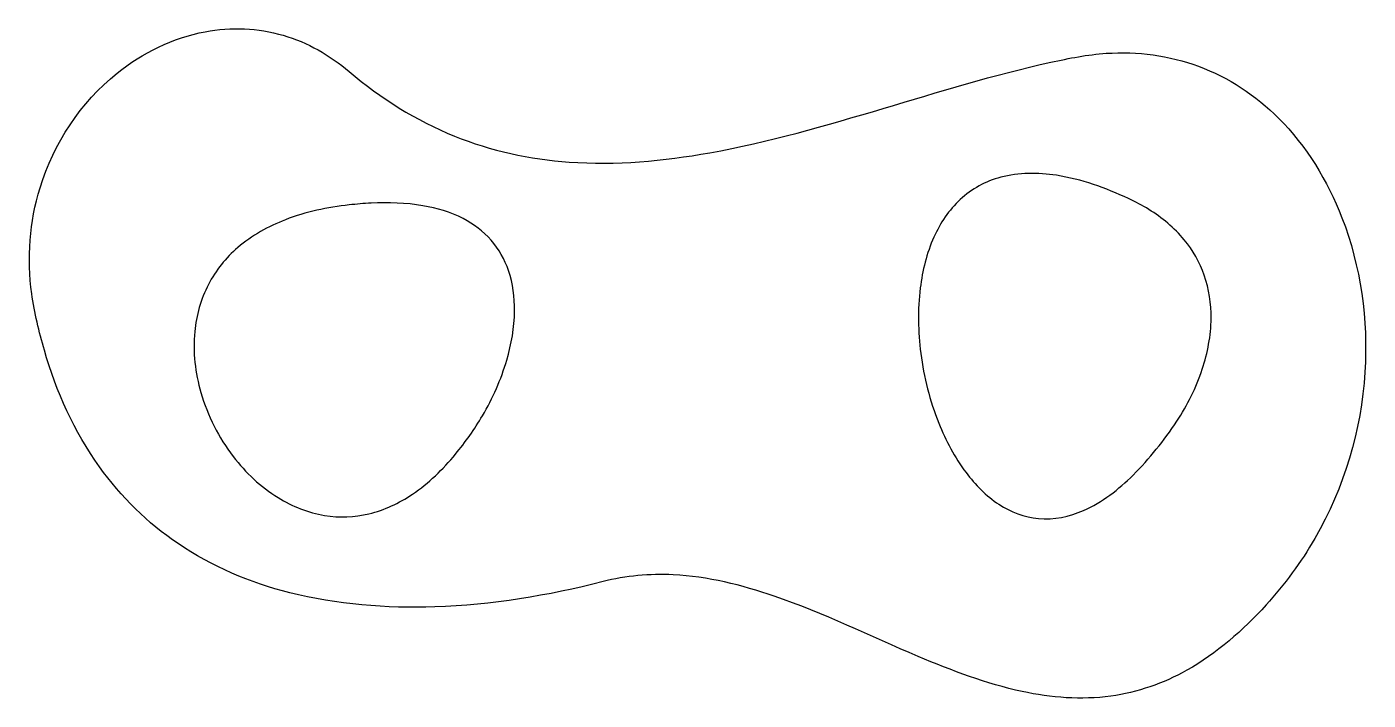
# Model space of a CAD drawing. Extents: x -1 to 668, y -1 to 335.
import ezdxf

# ---------------------------------------------------------------- set-up
doc = ezdxf.new("R2010")
doc.units = 0
doc.layers.add('Layer_1', color=7, linetype='CONTINUOUS')

msp = doc.modelspace()

# ---------------------------------------------------------------- linework, layer by layer
at = {"layer": 'Layer_1', "color": 7}
for points in [[(159.923815, 312.956115)], [(548.330215, 249.610779)], [(159.923815, 246.475574)]]:
    msp.add_lwpolyline(points, close=True, dxfattribs=at)
for points in [[(88.169915, 332.872498), (101.009159, 335.298365), (114.413208, 334.706098), (126.971883, 331.055176)], [(44.199284, 312.114588), (56.924005, 322.384241), (72.054569, 329.827638), (88.169915, 332.872498)], [(126.971883, 331.055176), (139.111434, 327.526095), (150.319223, 321.132756), (159.923815, 312.956115)], [(509.546631, 317.623272), (518.662851, 319.621089), (527.847368, 321.448471), (537.181553, 322.071447)], [(537.181553, 322.071447), (552.71579, 323.10822), (568.490631, 321.032428), (583.12122, 315.637916)], [(426.00573, 294.556664), (453.69247, 302.797735), (481.308344, 311.434859), (509.546631, 317.623272)], [(583.12122, 315.637916), (598.129157, 310.104276), (611.730429, 301.036887), (623.020974, 289.741614)], [(5.829165, 255.007703), (12.642769, 277.251972), (26.072648, 297.48525), (44.199284, 312.114588)], [(159.923815, 312.956115), (175.586891, 299.632687), (193.237848, 288.571771), (212.31524, 280.827534)], [(339.53218, 272.491797), (368.846536, 277.757949), (397.492936, 286.069716), (426.00573, 294.556664)], [(623.020974, 289.741614), (637.006133, 275.750623), (647.509553, 258.512629), (654.613516, 240.108178)], [(212.31524, 280.827534), (230.506526, 273.443002), (249.919166, 269.257894), (269.482488, 267.852979)], [(269.482488, 267.852979), (292.910536, 266.170526), (316.46341, 268.347628), (339.53218, 272.491797)], [(512.348394, 261.226511), (503.143468, 262.652345), (493.602089, 262.666065), (484.55099, 260.261148)], [(548.330215, 249.610779), (536.875223, 254.91634), (524.86309, 259.287999), (512.348394, 261.226511)], [(1.656619, 202.185793), (-0.765344, 219.818733), (0.612581, 237.977197), (5.829165, 255.007703)], [(484.55099, 260.261148), (477.059361, 258.270592), (470.070826, 254.436601), (464.377686, 249.166658)], [(170.791196, 247.36159), (167.160476, 247.18244), (163.536314, 246.879213), (159.923815, 246.475574)], [(196.6333, 246.077889), (188.108069, 247.528959), (179.416033, 247.787146), (170.791196, 247.36159)], [(464.377686, 249.166658), (458.72869, 243.937584), (454.39962, 237.399417), (451.268205, 230.395019)], [(558.393358, 244.203129), (555.154757, 246.211106), (551.784854, 248.004068), (548.330215, 249.610779)], [(159.923815, 246.475574), (149.084644, 245.258649), (138.307676, 243.004343), (128.109199, 239.081083)], [(216.725023, 239.619583), (210.445553, 242.872063), (203.587208, 244.894273), (196.6333, 246.077889)], [(576.013856, 229.077929), (571.07201, 235.091486), (564.99555, 240.109674), (558.393358, 244.203129)], [(128.109199, 239.081083), (119.532129, 235.781563), (111.375829, 231.238205), (104.392422, 225.229368)], [(230.617002, 228.882569), (226.742033, 233.3223), (221.948753, 236.913929), (216.725023, 239.619583)], [(654.613516, 240.108178), (664.041812, 215.682043), (667.695292, 189.164084), (666.073648, 163.070449)], [(239.287151, 213.749337), (237.397693, 219.284149), (234.467093, 224.471339), (230.617002, 228.882569)], [(451.268205, 230.395019), (447.680186, 222.36929), (445.560174, 213.743524), (444.484105, 205.036947)], [(585.996609, 211.428582), (583.752401, 217.843468), (580.32709, 223.829284), (576.013856, 229.077929)], [(104.392422, 225.229368), (98.409029, 220.08099), (93.380704, 213.814235), (89.735271, 206.805706)], [(242.297068, 193.549346), (242.3795, 200.381749), (241.500189, 207.266661), (239.287151, 213.749337)], [(589.428986, 189.859234), (589.506845, 197.171683), (588.414826, 204.516325), (585.996609, 211.428582)], [(7.972981, 174.006833), (5.340223, 183.266706), (2.968078, 192.637803), (1.656619, 202.185793)], [(89.735271, 206.805706), (85.938743, 199.506694), (83.696289, 191.442459), (82.907187, 183.263769)], [(444.484105, 205.036947), (443.146794, 194.216712), (443.342649, 183.232078), (444.742624, 172.429969)], [(238.419027, 169.11947), (240.734933, 177.052377), (242.197213, 185.272868), (242.297068, 193.549346)], [(585.03555, 164.558298), (587.714479, 172.716488), (589.337257, 181.259006), (589.428986, 189.859234)], [(82.907187, 183.263769), (81.92262, 173.059185), (83.128743, 162.703533), (85.972774, 152.875325)], [(35.471709, 115.81906), (22.915298, 133.371526), (13.861459, 153.296024), (7.972981, 174.006833)], [(226.308896, 141.337826), (231.421807, 150.075942), (235.580243, 159.395501), (238.419027, 169.11947)], [(444.742624, 172.429969), (446.284105, 160.53586), (449.224879, 148.804433), (453.692659, 137.669151)], [(572.314454, 138.557643), (577.659802, 146.621265), (582.015594, 155.361611), (585.03555, 164.558298)], [(666.073648, 163.070449), (664.267525, 134.008074), (655.692306, 105.390059), (641.161005, 80.142323)], [(85.972774, 152.875325), (89.303834, 141.364093), (94.814113, 130.487255), (102.11195, 120.98507)], [(212.846914, 122.136049), (217.812722, 128.181063), (222.357328, 134.58449), (226.308896, 141.337826)], [(453.692659, 137.669151), (457.196886, 128.935381), (461.616741, 120.522455), (467.281723, 112.98997)], [(550.547701, 111.754292), (558.735632, 119.87797), (565.94939, 128.955753), (572.314454, 138.557643)], [(102.11195, 120.98507), (108.295415, 112.933844), (115.794686, 105.832226), (124.443341, 100.480755)], [(191.366842, 102.18827), (199.507578, 107.673044), (206.630203, 114.568263), (212.846914, 122.136049)], [(74.598172, 77.542122), (59.400178, 87.820018), (46.143424, 100.901189), (35.471709, 115.81906)], [(467.281723, 112.98997), (471.863758, 106.897448), (477.293352, 101.36747), (483.680451, 97.160553)], [(525.873736, 94.090707), (535.19356, 98.229252), (543.347777, 104.610871), (550.547701, 111.754292)], [(124.443341, 100.480755), (131.522381, 96.100509), (139.41007, 92.961914), (147.641998, 91.613227)], [(169.708857, 92.439583), (177.461091, 94.285958), (184.772368, 97.745284), (191.366842, 102.18827)], [(483.680451, 97.160553), (489.56733, 93.283098), (496.35555, 90.710222), (503.397868, 90.043438)], [(503.397868, 90.043438), (511.083462, 89.315766), (518.855607, 90.97426), (525.873736, 94.090707)], [(147.641998, 91.613227), (154.955701, 90.414966), (162.500251, 90.722695), (169.708857, 92.439583)], [(130.273417, 53.060345), (110.537907, 58.061492), (91.494452, 66.11574), (74.598172, 77.542122)], [(641.161005, 80.142323), (634.305169, 68.2305), (626.049396, 57.154178), (616.831279, 46.966764)], [(321.3598, 62.002632), (309.616819, 62.593674), (297.774641, 61.512276), (286.376145, 58.589832)], [(371.695355, 51.3489), (355.447355, 56.932055), (338.576394, 61.1361), (321.3598, 62.002632)], [(286.376145, 58.589832), (258.98123, 51.566109), (230.889026, 46.964496), (202.599598, 46.017611)], [(202.599598, 46.017611), (178.332503, 45.205353), (153.854774, 47.08461), (130.273417, 53.060345)], [(443.446322, 21.313674), (419.571916, 31.419262), (396.245692, 42.912881), (371.695355, 51.3489)], [(616.831279, 46.966764), (605.33766, 34.264566), (592.265371, 22.794455), (577.281585, 14.37038)], [(495.28069, 3.791974), (477.403941, 7.652912), (460.248816, 14.201511), (443.446322, 21.313674)], [(577.281585, 14.37038), (565.595512, 7.800314), (552.704489, 3.354758), (539.412117, 1.508761)], [(539.412117, 1.508761), (524.720602, -0.531541), (509.732205, 0.670802), (495.28069, 3.791974)]]:
    msp.add_open_spline(points, degree=3, dxfattribs=at)

doc.saveas('drawing.dxf')
